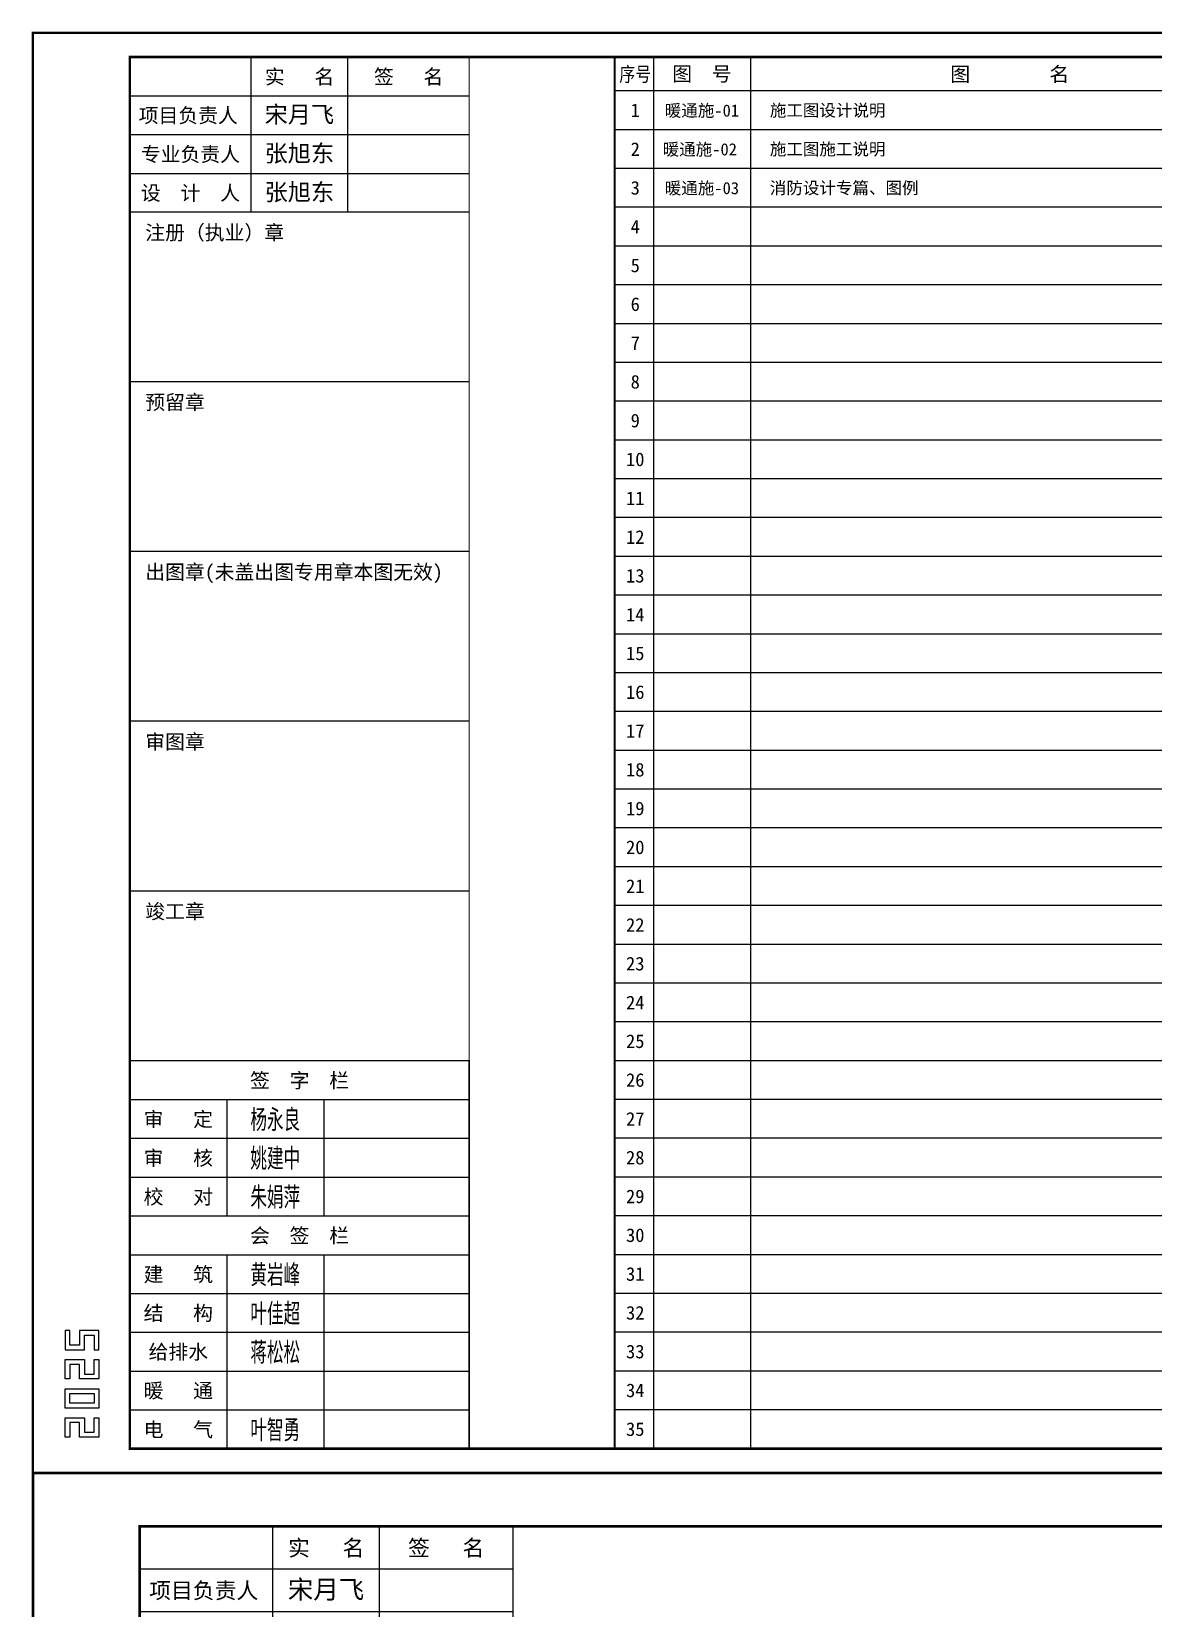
# Model space of a CAD drawing. Extents: x -976302 to -776254, y 5665 to 231437.
# Drawn here: x -868819 to -845678, y 198917 to 231437 of the extents above; entities that cross this region are included whole.
import ezdxf
from ezdxf.enums import TextEntityAlignment as Align
from ezdxf.xclip import XClip

# ---------------------------------------------------------------- set-up
doc = ezdxf.new("R2010")
doc.units = 0
doc.header["$LTSCALE"] = 1000
doc.header["$MEASUREMENT"] = 0
doc.header["$XCLIPFRAME"] = 2
doc.layers.add('0-cxFrame', color=155, linetype='Continuous')
doc.layers.add('qianming', color=155, linetype='Continuous')
doc.layers.add('0-cxText', color=131, linetype='Continuous', lineweight=25)
doc.styles.add('BZHZ', font='bzxw', dxfattribs={"width": 0.8, "bigfont": 'bzhz'})
doc.styles.add('cx_biaoti', font='')
doc.styles.add('cx_tuming', font='simhei.ttf')
doc.styles.add('cx_tuqian1', font='')
doc.styles.add('图框宋体', font='', dxfattribs={"width": 0.75})
doc.styles.add('黑体', font='simhei.ttf', dxfattribs={"height": 12})
doc.styles.get('cx_biaoti').set_extended_font_data('SimSun')
doc.styles.get('cx_tuqian1').set_extended_font_data('SimSun')
doc.styles.get('图框宋体').set_extended_font_data('SimSun')

# ---------------------------------------------------------------- blocks, each defined once
blk = doc.blocks.new('zjcx_lan_xinxi(Dragon)')
for p, q in [((7000, -3200), (0, -3200)), ((7000, -6700), (0, -6700)), ((7000, -10200), (0, -10200)), ((7000, -13700), (0, -13700)), ((7000, -17200), (0, -17200))]:
    blk.add_line(p, q)
at = {"const_width": 25}
blk.add_lwpolyline([(0, -20700), (7000, -20700), (7000, 0), (0, 0)], close=True, dxfattribs=at)
for points in [[(2500, -3200), (2500, 0)], [(4500, -3200), (4500, 0)], [(0, -800), (7000, -800)], [(0, -1600), (7000, -1600)], [(0, -2400), (7000, -2400)]]:
    blk.add_lwpolyline(points)
for points in [[(7000, -3200), (7000, 0)], [(0, -3200), (7000, -3200)], [(0, -20700), (7000, -20700), (7000, -3200)], [(0, -20700), (7000, -20700)]]:
    blk.add_lwpolyline(points, dxfattribs=at)
at = {"style": '图框宋体'}
for s, p in [('实   名', (3500, -400)), ('签   名', (5750, -400)), ('项目负责人', (1204, -1200)), ('专业负责人', (1250, -2000)), ('设  计  人', (1250, -2800))]:
    blk.add_text(s, height=300, dxfattribs=at).set_placement(p, align=Align.MIDDLE)
for s, p in [('注册（执业）章', (318, -3771)), ('预留章', (318, -7271)), ('出图章(未盖出图专用章本图无效)', (318, -10771)), ('审图章', (318, -14271)), ('竣工章', (318, -17771))]:
    blk.add_text(s, height=300, dxfattribs=at).set_placement(p)
blk = doc.blocks.new('T-信息(Dragon)')
at = {"layer": '0-cxFrame'}
blk.add_blockref('zjcx_lan_xinxi(Dragon)', (0, 0), dxfattribs=at)
at = {"layer": 'qianming', "color": 3, "style": 'cx_biaoti'}
for s, p in [('宋月飞', (3497, -1185)), ('张旭东', (3497, -1985)), ('张旭东', (3497, -2785))]:
    blk.add_text(s, height=350, dxfattribs=at).set_placement(p, align=Align.MIDDLE_CENTER)
blk = doc.blocks.new('TK22.A1 L(Dragon)')
at = {"layer": '0-cxFrame', "color": 7, "const_width": 0.5}
blk.add_lwpolyline([(0, 0), (-841, 0), (-841, 594), (0, 594)], close=True, dxfattribs=at)
at = {"layer": '0-cxFrame', "const_width": 0.5}
blk.add_lwpolyline([(-80, 10), (-821, 10), (-821, 584), (-80, 584)], close=True, dxfattribs=at)
at = {"layer": '0-cxFrame', "xscale": 0.01, "yscale": 0.01, "zscale": 0.01}
blk.add_blockref('T-信息(Dragon)', (-821, 584), dxfattribs=at)
at = {"style": '黑体', "flags": 4}
blk.add_attdef('图幅', text='', height=3.3, dxfattribs=at).set_placement((-40, 3), align=Align.RIGHT)
at = {"layer": '0-cxText', "flags": 4}
for tag, height, style, p in [('建设单位', 3.5, 'cx_tuming', (-45, 240)), ('项目名称', 3.5, 'cx_tuming', (-45, 210)), ('子项名称', 3.5, 'cx_tuming', (-45, 180)), ('工程编号', 3.3, 'cx_tuqian1', (-35, 165)), ('图名1', 3.5, 'cx_tuming', (-45, 87)), ('图名2', 3.5, 'cx_tuming', (-45, 79)), ('图名3', 3.5, 'cx_tuming', (-45, 71)), ('出图日期', 3.3, 'cx_tuqian1', (-39, 60)), ('专业', 3.3, 'cx_tuqian1', (-55, 52)), ('图号', 3.3, 'cx_tuqian1', (-55, 44)), ('版次', 3.3, 'cx_tuqian1', (-20, 44))]:
    blk.add_attdef(tag, text='', height=height, dxfattribs=dict(at, style=style)).set_placement(p, align=Align.MIDDLE)
at = {"layer": 'Defpoints', "color": 6, "flags": 4}
for tag, height, style, p in [('tufu', 3.3, '黑体', (-12, 12)), ('dwfname', 4, 'cx_tuqian1', (-80, 3))]:
    blk.add_attdef(tag, text='', height=height, dxfattribs=dict(at, style=style)).set_placement(p, align=Align.RIGHT)
blk = doc.blocks.new('T-目录35(Dragon)')
for p, q in [((800, 28700), (800, 0)), ((2800, 28700), (2800, 0)), ((13500, 28700), (13500, 0)), ((15500, 28700), (15500, 0)), ((16500, 28700), (16500, 0)), ((19000, 28000), (0, 28000)), ((19000, 27200), (0, 27200)), ((19000, 26400), (0, 26400)), ((19000, 25600), (0, 25600)), ((19000, 24800), (0, 24800)), ((19000, 24000), (0, 24000)), ((19000, 23200), (0, 23200)), ((19000, 22400), (0, 22400)), ((19000, 21600), (0, 21600)), ((19000, 20800), (0, 20800)), ((19000, 20000), (0, 20000)), ((19000, 19200), (0, 19200)), ((19000, 18400), (0, 18400)), ((19000, 17600), (0, 17600)), ((19000, 16800), (0, 16800)), ((19000, 16000), (0, 16000)), ((19000, 15200), (0, 15200)), ((19000, 14400), (0, 14400)), ((19000, 13600), (0, 13600)), ((19000, 12800), (0, 12800)), ((19000, 12000), (0, 12000)), ((19000, 11200), (0, 11200)), ((19000, 10400), (0, 10400)), ((19000, 9600), (0, 9600)), ((19000, 8800), (0, 8800)), ((19000, 8000), (0, 8000)), ((19000, 7200), (0, 7200)), ((19000, 6400), (0, 6400)), ((19000, 5600), (0, 5600)), ((19000, 4800), (0, 4800)), ((19000, 4000), (0, 4000)), ((19000, 3200), (0, 3200)), ((19000, 2400), (0, 2400)), ((19000, 1600), (0, 1600)), ((19000, 800), (0, 800))]:
    blk.add_line(p, q)
at = {"const_width": 40}
blk.add_lwpolyline([(0, 28700), (19000, 28700), (19000, 0), (0, 0)], close=True, dxfattribs=at)
at = {"style": 'cx_biaoti', "width": 0.8}
blk.add_text('序号', height=300, dxfattribs=at).set_placement((425, 28350), align=Align.MIDDLE)
at = {"style": 'cx_biaoti'}
for s, height, p in [('图  号', 300, (1800, 28350)), ('图        名', 300, (8150, 28350)), ('图  幅', 300, (14500, 28350)), ('版次', 300, (16000, 28350)), ('备    注', 300, (17750, 28350)), ('1', 280, (425, 27600)), ('2', 280, (425, 26800)), ('3', 280, (425, 26000)), ('4', 280, (425, 25200)), ('5', 280, (425, 24400)), ('6', 280, (425, 23600)), ('7', 280, (425, 22800)), ('8', 280, (425, 22000)), ('9', 280, (425, 21200)), ('10', 280, (425, 20400)), ('11', 280, (425, 19600)), ('12', 280, (425, 18800)), ('13', 280, (425, 18000)), ('14', 280, (425, 17200)), ('15', 280, (425, 16400)), ('16', 280, (425, 15600)), ('17', 280, (425, 14800)), ('18', 280, (425, 14000)), ('19', 280, (425, 13200)), ('20', 280, (425, 12400)), ('21', 280, (425, 11600)), ('22', 280, (425, 10800)), ('23', 280, (425, 10000)), ('24', 280, (425, 9200)), ('25', 280, (425, 8400)), ('26', 280, (425, 7600)), ('27', 280, (425, 6800)), ('28', 280, (425, 6000)), ('29', 280, (425, 5200)), ('30', 280, (425, 4400)), ('31', 280, (425, 3600)), ('32', 280, (425, 2800)), ('33', 280, (425, 2000)), ('34', 280, (425, 1200)), ('35', 280, (425, 400))]:
    blk.add_text(s, height=height, dxfattribs=at).set_placement(p, align=Align.MIDDLE)
blk = doc.blocks.new('zjcx_lan_huiqian(Dragon)')
for p, q in [((-7000, -800), (0, -800)), ((-5000, -800), (-5000, -4800)), ((-3000, -800), (-3000, -4800)), ((-7000, -1600), (0, -1600)), ((-7000, -2400), (0, -2400)), ((-7000, -3200), (0, -3200)), ((-7000, -4000), (0, -4000))]:
    blk.add_line(p, q)
at = {"const_width": 30}
blk.add_lwpolyline([(-7000, 0), (0, 0)], dxfattribs=at)
blk.add_lwpolyline([(-7000, 0), (0, 0), (0, -4800), (-7000, -4800)], close=True, dxfattribs=at)
at = {"style": 'cx_biaoti'}
for s, p in [('会  签  栏', (-3500, -400)), ('建   筑', (-6000, -1200)), ('结   构', (-6000, -2000)), ('给排水', (-6000, -2800)), ('暖   通', (-6000, -3600)), ('电   气', (-6000, -4400))]:
    blk.add_text(s, height=300, dxfattribs=at).set_placement(p, align=Align.MIDDLE)
blk = doc.blocks.new('T-汇签(Dragon)')
at = {"layer": '0-cxFrame'}
blk.add_blockref('zjcx_lan_huiqian(Dragon)', (0, 0), dxfattribs=at)
at = {"layer": 'qianming', "style": 'BZHZ', "width": 0.8}
for s, p in [('黄岩峰', (-4000, -1200)), ('叶佳超', (-4000, -2000)), ('蒋松松', (-4000, -2800)), ('叶智勇', (-4000, -4400))]:
    blk.add_text(s, height=450, dxfattribs=at).set_placement(p, align=Align.MIDDLE)
blk = doc.blocks.new('zjcx_lan_qianzi(Dragon)')
for p, q in [((-7000, 4800), (0, 4800)), ((-5000, 4800), (-5000, 0)), ((-3000, 4800), (-3000, 0)), ((-7000, 4000), (0, 4000)), ((-7000, 3200), (0, 3200)), ((-7000, 2400), (0, 2400)), ((-7000, 1600), (0, 1600)), ((-7000, 800), (0, 800))]:
    blk.add_line(p, q)
at = {"const_width": 30}
blk.add_lwpolyline([(-7000, 5600), (0, 5600)], dxfattribs=at)
blk.add_lwpolyline([(-7000, 5600), (0, 5600), (0, 0), (-7000, 0)], close=True, dxfattribs=at)
at = {"style": 'cx_biaoti'}
for s, p in [('签  字  栏', (-3500, 5200)), ('审   定', (-6000, 4400)), ('审   核', (-6000, 3600)), ('校   对', (-6000, 2800)), ('设   计', (-6000, 400))]:
    blk.add_text(s, height=300, dxfattribs=at).set_placement(p, align=Align.MIDDLE)
at = {"style": 'cx_biaoti', "width": 0.85}
for s, p in [('项目负责人', (-6000, 2000)), ('专业负责人', (-6000, 1200))]:
    blk.add_text(s, height=300, dxfattribs=at).set_placement(p, align=Align.MIDDLE)
blk = doc.blocks.new('T-签字(Dragon)')
at = {"layer": '0-cxFrame'}
blk.add_blockref('zjcx_lan_qianzi(Dragon)', (0, 0), dxfattribs=at)
at = {"layer": 'qianming', "style": 'BZHZ', "width": 0.8}
for s, p in [('杨永良', (-4000, 4400)), ('姚建中', (-4000, 3600)), ('朱娟萍', (-4000, 2800)), ('宋月飞', (-4000, 2000)), ('张旭东', (-4000, 1200)), ('张旭东', (-4000, 400))]:
    blk.add_text(s, height=450, dxfattribs=at).set_placement(p, align=Align.MIDDLE)
blk = doc.blocks.new('zjcx_T3-qianmin(Dragon)')
at = {"layer": '0-cxFrame', "const_width": 30}
blk.add_lwpolyline([(0, 8000), (7000, 8000), (7000, 0), (0, 0)], close=True, dxfattribs=at)
at = {"layer": '0-cxFrame'}
ref = blk.add_blockref('T-签字(Dragon)', (7000, 2400), dxfattribs=at)
XClip(ref).set_block_clipping_path([(-6999.9999999997, 2399.9999999999), (0, 5599.9999999999)])
blk.add_blockref('T-汇签(Dragon)', (7000, 4800), dxfattribs=at)
blk = doc.blocks.new('TK22.A3 L(Dragon)')
at = {"layer": '0-cxFrame', "color": 7, "const_width": 0.5}
blk.add_lwpolyline([(0, 0), (-420, 0), (-420, 297), (0, 297)], close=True, dxfattribs=at)
at = {"layer": '0-cxFrame', "const_width": 0.5}
blk.add_lwpolyline([(-75, 5), (-400, 5), (-400, 292), (-75, 292)], close=True, dxfattribs=at)
at = {"layer": 'Defpoints', "color": 2}
for points in [[(-412.37, 29.37), (-413.37, 29.37), (-413.37, 25.37), (-409.37, 25.37), (-409.37, 28.37), (-407.37, 28.37), (-407.37, 25.37), (-406.37, 25.37), (-406.37, 29.37), (-410.37, 29.37), (-410.37, 26.37), (-412.37, 26.37), (-412.37, 29.37)], [(-412.37, 19.37), (-413.37, 19.37), (-413.37, 23.37), (-409.37, 23.37), (-409.37, 20.37), (-407.37, 20.37), (-407.37, 23.37), (-406.37, 23.37), (-406.37, 19.37), (-410.37, 19.37), (-410.37, 22.37), (-412.37, 22.37), (-412.37, 19.37)], [(-412.37, 7.37), (-413.37, 7.37), (-413.37, 11.37), (-409.37, 11.37), (-409.37, 8.37), (-407.37, 8.37), (-407.37, 11.37), (-406.37, 11.37), (-406.37, 7.37), (-410.37, 7.37), (-410.37, 10.37), (-412.37, 10.37), (-412.37, 7.37)]]:
    blk.add_lwpolyline(points, dxfattribs=at)
for points in [[(-413.37, 13.37), (-413.37, 17.37), (-406.37, 17.37), (-406.37, 13.37)], [(-412.37, 14.37), (-412.37, 16.37), (-407.37, 16.37), (-407.37, 14.37)]]:
    blk.add_lwpolyline(points, close=True, dxfattribs=at)
at = {"layer": '0-cxFrame', "xscale": 0.01, "yscale": 0.01, "zscale": 0.01}
for name, p in [('T-信息(Dragon)', (-400, 292)), ('zjcx_T3-qianmin(Dragon)', (-400, 5))]:
    blk.add_blockref(name, p, dxfattribs=at)
at = {"style": '黑体', "flags": 4}
blk.add_attdef('图幅', text='', height=3.3, dxfattribs=at).set_placement((-30, 1), align=Align.RIGHT)
at = {"layer": '0-cxText', "flags": 4}
for tag, height, style, p in [('建设单位', 3.5, 'cx_tuming', (-40, 170)), ('项目名称', 3.5, 'cx_tuming', (-40, 140)), ('子项名称', 3.5, 'cx_tuming', (-40, 110)), ('工程编号', 3.3, 'cx_tuqian1', (-30, 95)), ('图名1', 3.5, 'cx_tuming', (-40, 75.5)), ('图名2', 3.5, 'cx_tuming', (-40, 69.5)), ('图名3', 3.5, 'cx_tuming', (-40, 63.5)), ('出图日期', 3.3, 'cx_tuqian1', (-34, 55)), ('专业', 3.3, 'cx_tuqian1', (-50, 47)), ('图号', 3.3, 'cx_tuqian1', (-50, 39)), ('版次', 3.3, 'cx_tuqian1', (-15, 39))]:
    blk.add_attdef(tag, text='', height=height, dxfattribs=dict(at, style=style)).set_placement(p, align=Align.MIDDLE)
at = {"layer": 'Defpoints', "color": 6, "flags": 4}
for tag, height, style, p in [('dwfname', 4, 'cx_tuqian1', (-77, 7)), ('tufu', 3.3, '黑体', (-7, 7))]:
    blk.add_attdef(tag, text='', height=height, dxfattribs=dict(at, style=style)).set_placement(p, align=Align.RIGHT)

msp = doc.modelspace()

# ---------------------------------------------------------------- block references
at = {"layer": '0-cxFrame'}
for name, p, xscale, yscale, zscale in [('TK22.A3 L(Dragon)', (-826791.3, 201712.5), 100, 100, 100), ('TK22.A1 L(Dragon)', (-776281.3, 136372.5), 110, 110, 110)]:
    msp.add_blockref(name, p, dxfattribs=dict(at, xscale=xscale, yscale=yscale, zscale=zscale))
msp.add_blockref('T-目录35(Dragon)', (-856791.3, 202212.5), dxfattribs=at)

# ---------------------------------------------------------------- texts
at = {"layer": '0-cxText', "style": '黑体'}
for s, p in [('暖通施-01', (-854991.3, 229812.5)), ('暖通施-02', (-855035, 229012.5)), ('暖通施-03', (-854991.3, 228212.5))]:
    msp.add_text(s, height=250, dxfattribs=at).set_placement(p, align=Align.MIDDLE)
for s, p in [('施工图设计说明', (-853591.3, 229812.5)), ('施工图施工说明', (-853591.3, 229012.5)), ('消防设计专篇、图例', (-853591.3, 228212.5))]:
    msp.add_text(s, height=250, dxfattribs=at).set_placement(p, align=Align.MIDDLE_LEFT)

doc.saveas('drawing.dxf')
